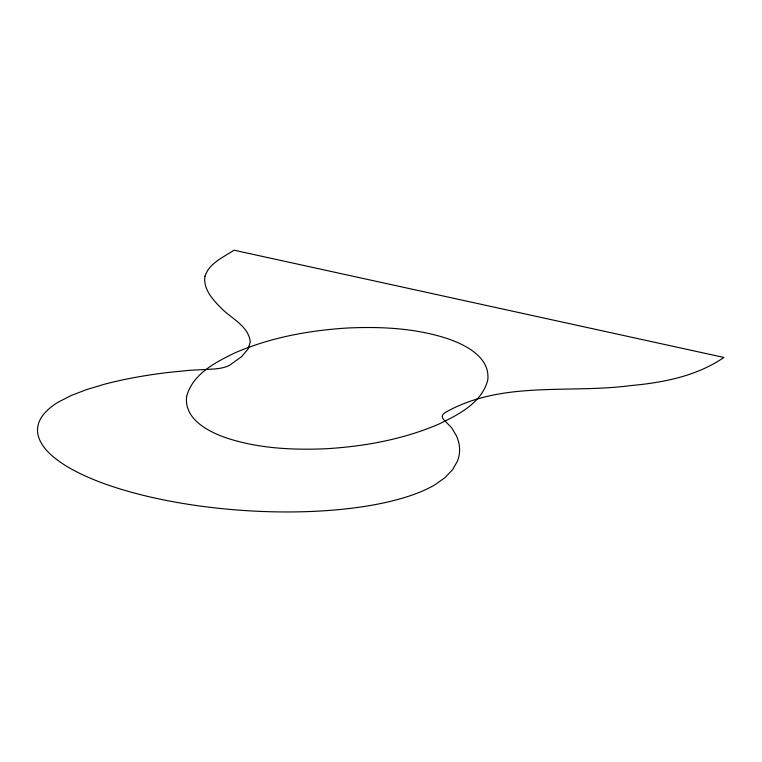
<?xml version="1.0" encoding="UTF-8"?>
<svg xmlns="http://www.w3.org/2000/svg" width="762" height="762" viewBox="0 0 762 762"><rect width="100%" height="100%" fill="white"/><g stroke="black" fill="none" stroke-linecap="round" stroke-linejoin="round"><path stroke-width="1.14" d="M186.652 396.411C183.794 418.719 207.683 431.311 225.438 437.598C257.804 448.504 292.494 450.228 326.374 448.723C364.712 446.399 403.174 439.388 438.626 424.205C458.257 414.814 481.622 403.05 487.718 380.295C490.585 357.988 466.696 345.396 448.942 339.119C416.566 328.203 381.886 326.479 348.005 327.984C309.667 330.308 271.196 337.318 235.753 352.501C216.122 361.893 192.748 373.666 186.652 396.411M204.959 276.311C202.997 288.969 212.684 299.552 220.932 307.838C231.115 318.583 248.526 325.669 250.269 342.005L248.041 349.063L241.497 356.749L229.762 365.141A31.48 10.096 4 0 1 211.846 369.151L189.386 370.332L168.192 372.466A291.16 93.345 4 0 0 104.699 384.172L86.535 389.601L71.018 395.592L58.522 401.993A209.883 67.294 4 0 0 155.515 498.186A209.883 67.294 4 0 0 435.359 484.508L445.151 477.517L452.533 469.744L457.324 461.381A291.16 93.345 4 0 0 456.295 435.55L451.618 427.749L444.036 419.995A31.48 10.096 4 0 1 445.475 412.375C501.977 380.333 569.033 393.821 630.736 385.582C663.235 382.648 696.506 376.228 723.9 357.454L234.01 250.193C223.352 257.308 209.14 263.09 204.959 276.311"/></g></svg>
